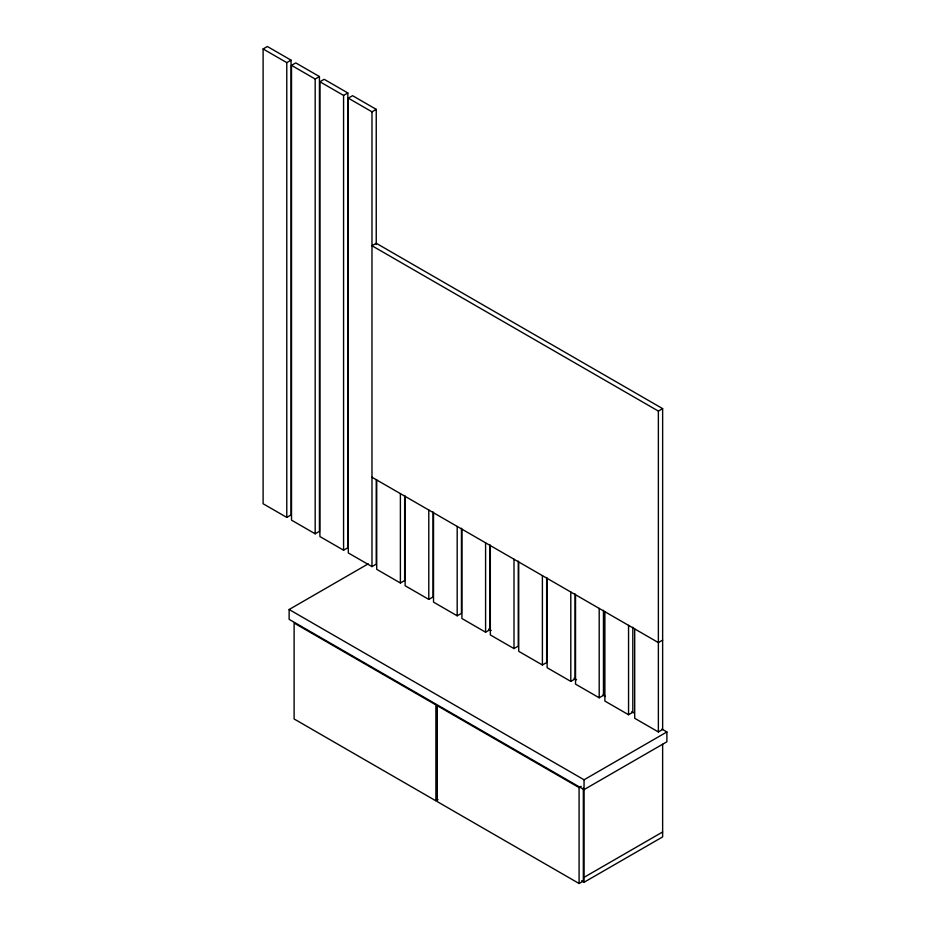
<?xml version="1.0" encoding="UTF-8"?>
<svg xmlns="http://www.w3.org/2000/svg" width="930" height="930" viewBox="0 0 930 930"><rect width="100%" height="100%" fill="white"/><g stroke="black" fill="none" stroke-linecap="round" stroke-linejoin="round"><path stroke-width="1.4" d="M263.109 48.965L267.363 46.5L291.032 60.159L291.032 514.953L286.777 517.406L263.109 503.746L263.109 48.965L286.777 62.624L291.032 60.159M291.509 65.356L295.763 62.903L319.432 76.562L319.432 531.344L315.177 533.808L291.509 520.137L291.509 65.356L315.177 79.027L319.432 76.562M319.908 81.759L324.175 79.294L347.843 92.965L347.843 547.747L343.577 550.2L319.908 536.54L319.908 81.759L343.577 95.418L347.843 92.965M376.243 479.868L376.243 564.138L371.977 566.602L348.308 552.943L348.308 98.15L352.575 95.697L376.243 109.356L376.243 244.485M348.308 98.15L371.977 111.821L376.243 109.356M661.881 729.05L666.891 731.957L666.891 741.791L584.052 789.617L289.137 619.345L289.137 609.51L368.21 563.859M662.637 408.63L376.243 243.276L371.977 245.741L658.37 411.083L662.637 408.63L662.637 729.492L658.37 731.957L634.702 718.286L634.702 628.913M376.72 479.961L376.72 569.334L400.388 583.005L404.643 580.541L404.643 495.492M405.12 496.364L405.12 585.737L428.788 599.397L433.043 596.944L433.043 511.895M433.52 512.755L433.52 602.129L457.188 615.8L461.454 613.335L461.454 528.287M461.919 529.158L461.919 618.531L485.588 632.191L489.854 629.738L489.854 544.689M490.331 545.561L490.331 634.934L513.999 648.594L518.254 646.129L518.254 561.092M518.731 561.952L518.731 651.326L542.399 664.996L546.654 662.532L546.654 577.484M547.131 578.355L547.131 667.728L570.799 681.388L575.066 678.935L575.066 593.886M662.637 640.119L658.37 642.584L371.977 477.23M575.531 594.747L575.531 684.12L599.199 697.791L603.465 695.326L603.465 610.278M435.891 800.823L435.891 704.894L294.113 623.042L294.113 718.971L435.891 800.823L438.018 799.591M604.884 611.696L604.884 701.069L628.552 714.728L632.819 712.275L632.819 627.227M289.137 609.51L584.052 779.782L666.891 731.957M583.343 787.977L583.343 881.036L579.088 883.5L437.309 801.648L437.309 705.719L579.088 787.571L581.215 786.338M584.052 877.35L662.637 831.978M581.541 880.815L584.052 882.268L662.637 836.907L662.637 744.256M488.692 629.064L491.203 630.517M574.031 678.33L576.542 679.784M602.896 695.001L605.407 696.454M631.761 711.659L634.272 713.112M658.37 411.083L658.37 731.957M628.552 625.367L628.552 714.728M599.199 608.418L599.199 697.791M584.052 779.782L584.052 882.268M579.088 787.571L579.088 883.5M570.799 592.015L570.799 681.388M542.399 575.624L542.399 664.996M513.999 559.221L513.999 648.594M485.588 542.829L485.588 632.191M457.188 526.427L457.188 615.8M428.788 510.024L428.788 599.397M400.388 493.632L400.388 583.005M371.977 111.821L371.977 566.602M343.577 95.418L343.577 550.2M315.177 79.027L315.177 533.808M286.777 62.624L286.777 517.406"/></g></svg>
